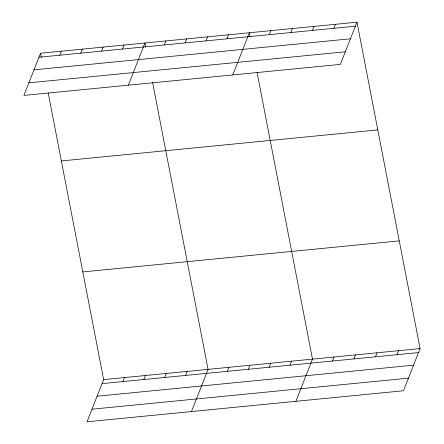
<?xml version="1.0" encoding="UTF-8"?>
<svg xmlns="http://www.w3.org/2000/svg" width="444" height="444" viewBox="0 0 444 444"><rect width="100%" height="100%" fill="white"/><g stroke="black" fill="none" stroke-linecap="round" stroke-linejoin="round"><path stroke-width="0.67" d="M40.526 53.241L23.909 95.427L340.359 64.38L356.976 22.2L40.526 53.241L41.309 57.282M59.835 55.2L61.411 51.193M80.719 53.152L82.301 49.145M101.609 51.104L103.186 47.097M122.494 49.051L124.07 45.049M128.338 85.181L144.955 43.001L145.737 47.036M164.263 44.955L165.84 40.948M185.148 42.907L186.73 38.9M206.033 40.859L207.614 36.852M226.923 38.811L228.499 34.804M48.207 92.957L103.641 379.62L87.024 421.8L403.474 390.759L420.091 348.573L356.976 22.2M232.767 74.936L249.384 32.756L250.166 36.791M122.949 381.574L124.525 377.567M269.325 34.649L270.901 30.642M143.834 379.526L145.41 375.519M290.842 32.54L292.424 28.533M164.718 377.478L166.295 373.471M312.36 30.425L313.941 26.424M185.603 375.43L187.179 371.423M333.882 28.316L335.459 24.309M191.453 411.555L208.07 369.375L152.508 82.04M227.378 371.328L228.954 367.327M248.263 369.28L249.839 365.273M269.147 367.232L270.723 363.225M290.032 365.184L291.608 361.177M295.882 401.309L312.493 359.129L257.065 72.472M332.434 361.022L334.016 357.02M353.957 358.913L355.533 354.906M375.474 356.798L377.05 352.797M396.992 354.689L398.568 350.688M38.95 57.248L355.4 26.207M33.988 69.847L350.438 38.806M28.877 82.828L345.321 51.782M61.355 160.944L377.805 129.903M82.812 271.917L399.261 240.87M103.641 379.62L420.091 348.573M102.059 383.622L418.509 352.58M97.097 396.22L413.547 365.179M91.986 409.202L408.436 378.16"/></g></svg>
